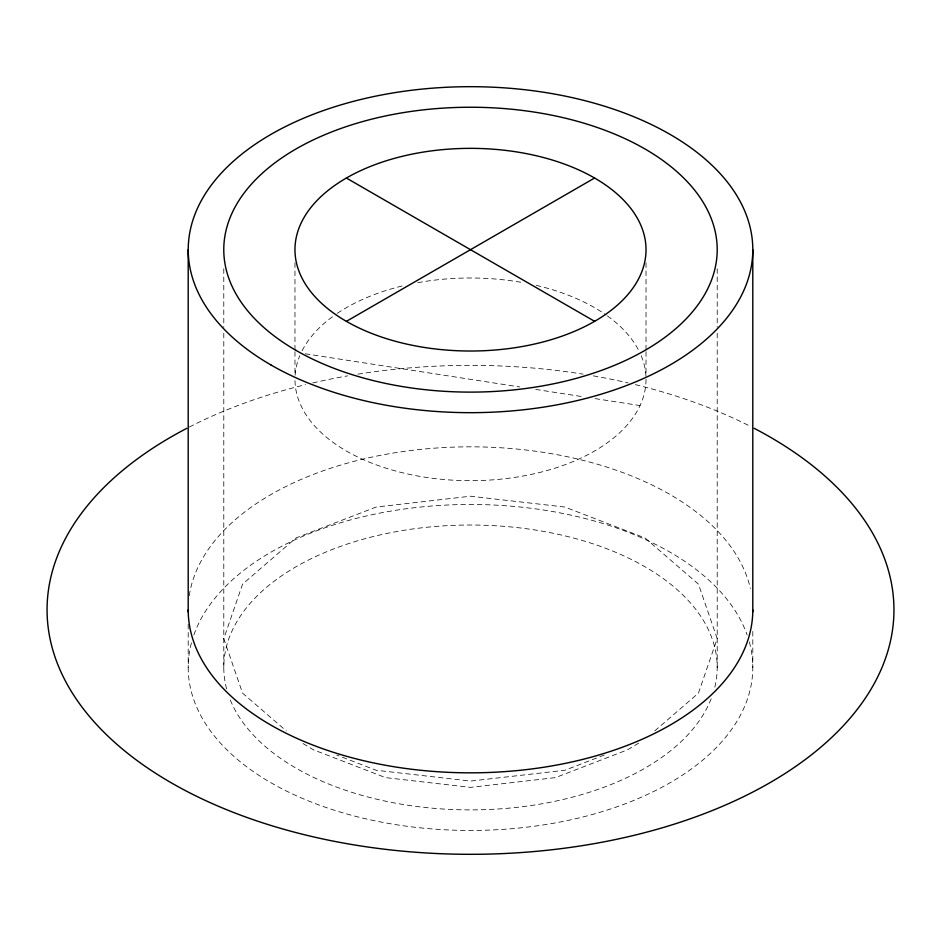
<?xml version="1.0" encoding="UTF-8"?>
<svg xmlns="http://www.w3.org/2000/svg" width="941" height="941" viewBox="0 0 941 941"><rect width="100%" height="100%" fill="white"/><g stroke="black" fill="none" stroke-linecap="round" stroke-linejoin="round"><path stroke-width="0.71" stroke-dasharray="4.71 3.53" d="M654.771 730.875L698.434 693.152L717.207 638.645L698.434 584.138L644.95 537.923L564.906 507.058L470.5 496.213L376.094 507.058L296.05 537.923L242.566 584.138L223.793 638.645L242.566 693.152L286.229 730.875M638.716 743.108L627.494 749.836L555.472 777.619L470.5 787.382L385.528 777.619L313.506 749.836L302.284 743.108M604.251 755.058L564.906 770.244L470.5 781.077L376.094 770.244L336.749 755.058M305.296 353.792L519.761 386.951M535.711 389.421L583.526 396.82M595.124 398.608L640.045 405.559M752.8 631.423L752.8 667.44M717.207 268.726L717.207 327.362M717.207 333.22L717.207 667.44M646.02 262.786L646.02 350.193M646.02 351.652L646.02 374.953M294.968 262.798L294.968 350.205M294.968 351.663L294.968 374.977M223.782 268.75L223.793 327.386M223.793 333.243L223.793 667.475M188.2 624.248L188.2 667.463M646.02 379.329A175.52 101.334 0 0 1 470.512 480.675A175.52 101.334 0 0 1 294.968 379.341M295.121 375.188A175.52 101.334 0 0 1 299.767 355.804M302.12 350.699A175.52 101.334 0 0 1 336.055 314.188M337.301 313.341A175.52 101.334 0 0 1 404.736 285.382M417.745 282.676A175.52 101.334 0 0 1 523.22 282.676M536.229 285.37A175.52 101.334 0 0 1 606.145 315.023M607.368 315.894A175.52 101.334 0 0 1 638.857 350.687M641.209 355.78A175.52 101.334 0 0 1 646.008 377.941M749.318 641.915A282.3 162.981 0 0 1 470.524 830.444A282.3 162.981 0 0 1 191.682 641.95M193.881 634.928A282.3 162.981 0 0 1 470.476 504.47A282.3 162.981 0 0 1 747.107 634.904M189.294 427.049A423.45 244.484 0 0 1 305.566 384.657M312.73 382.952A423.45 244.484 0 0 1 347.652 375.871M357.933 374.153A423.45 244.484 0 0 1 583.008 374.142M593.289 375.859A423.45 244.484 0 0 1 628.212 382.94M635.375 384.646A423.45 244.484 0 0 1 750.4 426.367M189.259 595.677A282.3 163.005 0 0 1 464.266 446.869A282.3 163.005 0 0 1 750.377 588.537M226.605 688.918A246.707 142.432 0 0 1 470.5 525.019A246.707 142.432 0 0 1 714.395 688.894M711.161 698.775A246.707 142.432 0 0 1 470.5 809.895A246.707 142.432 0 0 1 229.839 698.798"/><path stroke-width="1.41" d="M346.394 321.351A175.532 101.334 0 0 0 640.045 275.901A175.532 101.334 0 0 0 425.038 151.807A175.532 101.334 0 0 0 346.394 321.351L594.606 178.014M346.37 178.025L594.618 321.328M752.8 249.659L752.8 611.732M188.2 249.694L188.2 611.768M754.164 428.308A423.45 244.484 0 0 1 775.019 779.713A423.45 244.484 0 0 1 166.028 779.736A423.45 244.484 0 0 1 186.789 428.343M752.8 609.815A282.3 163.005 0 0 1 470.547 772.832A282.3 163.005 0 0 1 188.2 609.839M270.914 364.943A282.3 163.005 0 0 0 743.19 291.851A282.3 163.005 0 0 0 397.384 92.242A282.3 163.005 0 0 0 270.914 364.943M296.062 350.405A246.707 142.432 0 0 0 708.796 286.534A246.707 142.432 0 0 0 406.618 112.097A246.707 142.432 0 0 0 296.062 350.405"/></g></svg>
